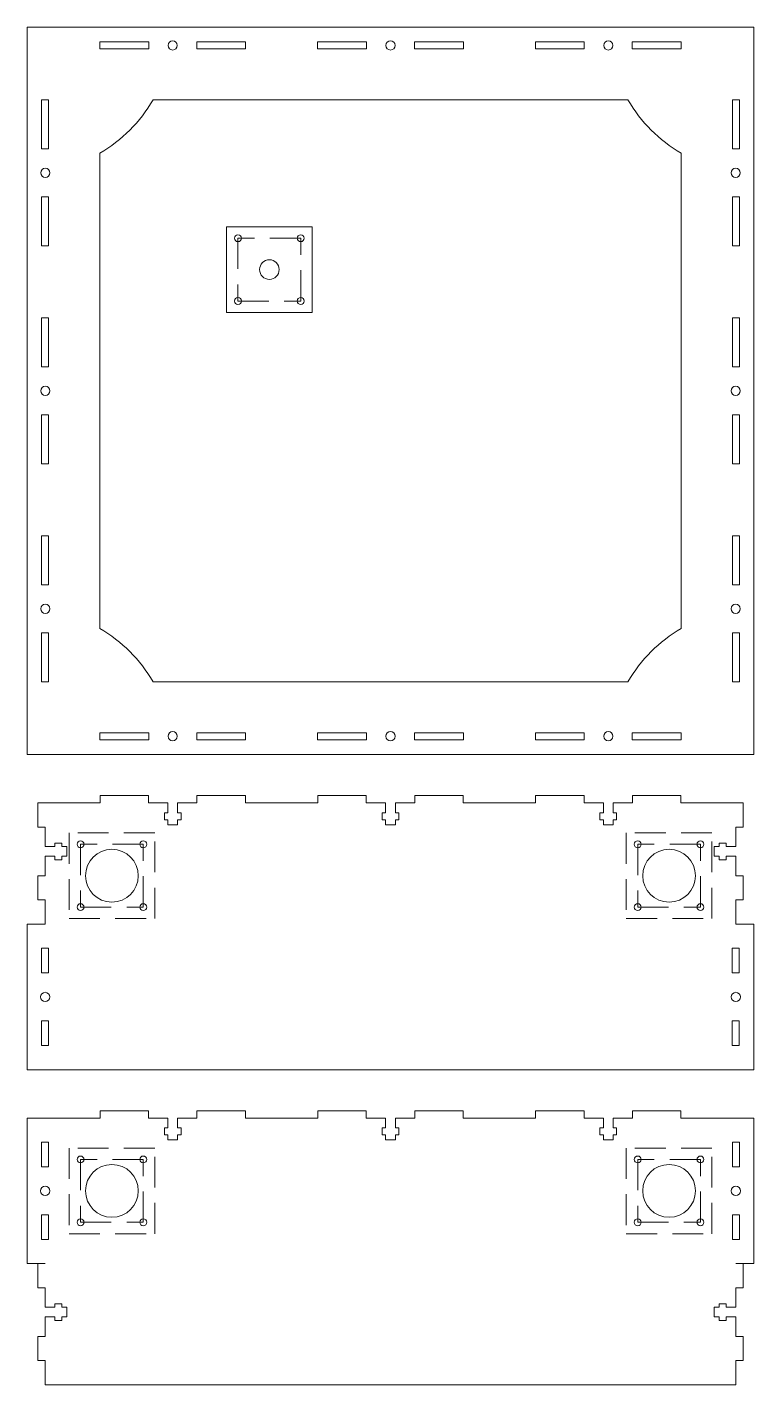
# Model space of a CAD drawing. Header units: millimetres. Extents: x 0 to 300, y -260 to 300.
import ezdxf

# ---------------------------------------------------------------- set-up
doc = ezdxf.new("R2010")
doc.units = ezdxf.units.MM
doc.linetypes.add('DASHED', pattern=[19.05, 12.7, -6.35])
doc.layers.get('0').update_dxf_attribs({"linetype": 'CONTINUOUS', "lineweight": 0, "true_color": 0x000000})
for name, color, linetype, lineweight, true_color in [('basic_mount', 7, 'CONTINUOUS', 0, 0x000000), ('catbox_rear', 7, 'CONTINUOUS', 0, 0x000000), ('catbox_side', 7, 'CONTINUOUS', 0, 0x000000), ('catbox_top', 7, 'CONTINUOUS', 0, 0x000000), ('fitting_protos', 7, 'CONTINUOUS', 0, 0x000000), ('nema14_guides', 3, 'DASHED', 0, 0x00ff00), ('nema14_holes', 7, 'CONTINUOUS', 0, 0x000000)]:
    doc.layers.add(name, color=color, linetype=linetype, lineweight=lineweight, true_color=true_color)

# ---------------------------------------------------------------- blocks, each defined once
blk = doc.blocks.new('tabs')
at = {"layer": 'fitting_protos'}
for p, q in [((-30, 0), (-30, 3.075)), ((-30, 3.075), (-10, 3.075)), ((-10, 3.075), (-10, 0)), ((-10, 0), (-2, 0)), ((-2, 0), (-2, -4)), ((2, 0), (10, 0)), ((2, -4), (2, 0)), ((10, 0), (10, 3.075)), ((10, 3.075), (30, 3.075)), ((30, 3.075), (30, 0)), ((-3.44, -4), (-3.44, -6.9)), ((-2, -4), (-3.44, -4)), ((3.44, -4), (2, -4)), ((3.44, -6.9), (3.44, -4)), ((-3.44, -6.9), (-2, -6.9)), ((-2, -6.9), (-2, -9)), ((-2, -9), (2, -9)), ((2, -9), (2, -6.9)), ((2, -6.9), (3.44, -6.9))]:
    blk.add_line(p, q, dxfattribs=at)
blk = doc.blocks.new('short_tab')
for p, q in [((-20, 0), (-20, 3.075)), ((-20, 3.075), (-10, 3.075)), ((-10, 3.075), (-10, 0)), ((-10, 0), (-2, 0)), ((-2, 0), (-2, -4)), ((2, 0), (10, 0)), ((2, -4), (2, 0)), ((10, 0), (10, 3.075)), ((10, 3.075), (20, 3.075)), ((20, 3.075), (20, 0)), ((-3.44, -4), (-3.44, -6.9)), ((-2, -4), (-3.44, -4)), ((3.44, -4), (2, -4)), ((3.44, -6.9), (3.44, -4)), ((-3.44, -6.9), (-2, -6.9)), ((-2, -6.9), (-2, -9)), ((-2, -9), (2, -9)), ((2, -9), (2, -6.9)), ((2, -6.9), (3.44, -6.9))]:
    blk.add_line(p, q)
blk = doc.blocks.new('short_slots')
for p, q in [((-20.1, 1.3425), (-9.9, 1.3425)), ((-20.1, -1.5325), (-20.1, 1.3425)), ((-9.9, 1.3425), (-9.9, -1.5325)), ((9.9, -1.5325), (9.9, 1.3425)), ((9.9, 1.3425), (20.1, 1.3425)), ((20.1, 1.3425), (20.1, -1.5325)), ((-9.9, -1.5325), (-20.1, -1.5325)), ((20.1, -1.5325), (9.9, -1.5325))]:
    blk.add_line(p, q)
blk.add_circle((0, 0), 1.9)
blk = doc.blocks.new('nema14_holes')
at = {"layer": 'nema14_guides'}
for p, q in [((17.653, 17.653), (-17.653, 17.653)), ((-17.653, 17.653), (-17.653, -17.653)), ((17.653, -17.653), (17.653, 17.653)), ((12.955, 12.955), (-12.955, 12.955)), ((-12.955, 12.955), (-12.955, -12.955)), ((12.955, -12.955), (12.955, 12.955)), ((-12.955, -12.955), (12.955, -12.955)), ((-17.653, -17.653), (17.653, -17.653))]:
    blk.add_line(p, q, dxfattribs=at)
at = {"layer": 'nema14_holes'}
for centre in [(-12.955, 12.955), (12.955, 12.955), (-12.955, -12.955), (12.955, -12.955)]:
    blk.add_circle(centre, 1.422, dxfattribs=at)

msp = doc.modelspace()

# ---------------------------------------------------------------- linework, layer by layer
at = {"layer": 'basic_mount'}
for p, q in [((82.347, 217.653), (117.653, 217.653)), ((82.347, 182.347), (82.347, 217.653)), ((117.653, 217.653), (117.653, 182.347)), ((117.653, 182.347), (82.347, 182.347))]:
    msp.add_line(p, q, dxfattribs=at)
msp.add_circle((100, 200), 4.05, dxfattribs=at)
at = {"layer": 'catbox_rear'}
for p, q in [((7.4375, -20), (30.1, -20)), ((120, -20), (90.1, -20)), ((209.9, -20), (180, -20)), ((292.5625, -20), (269.9, -20)), ((7.4375, -60), (7.4375, -70)), ((292.5625, -70), (292.5625, -60)), ((7.4375, -70), (0, -70)), ((0, -70), (0, -130)), ((300, -70), (292.5625, -70)), ((300, -130), (300, -70)), ((0, -130), (300, -130))]:
    msp.add_line(p, q, dxfattribs=at)
for centre in [(35, -50), (265, -50)]:
    msp.add_circle(centre, 10.9, dxfattribs=at)
at = {"layer": 'catbox_side'}
for p, q in [((0, -150), (30.1, -150)), ((0, -150), (0, -210)), ((120, -150), (90.1, -150)), ((209.9, -150), (180, -150)), ((300, -150), (269.9, -150)), ((300, -150), (300, -210)), ((0, -210), (4.3625, -210)), ((300, -210), (295.6375, -210)), ((7.4375, -250), (7.4375, -260)), ((292.5625, -250), (292.5625, -260)), ((7.4375, -260), (292.5625, -260))]:
    msp.add_line(p, q, dxfattribs=at)
for centre in [(35, -180), (265, -180)]:
    msp.add_circle(centre, 10.9, dxfattribs=at)
at = {"layer": 'catbox_top'}
for p, q in [((300, 300), (0, 300)), ((0, 300), (0, 0)), ((300, 0), (300, 300)), ((30, 291.125), (30, 294)), ((30, 294), (50.2, 294)), ((50.2, 294), (50.2, 291.125)), ((70, 291.125), (70, 294)), ((70, 294), (90.2, 294)), ((90.2, 294), (90.2, 291.125)), ((119.9, 291.125), (119.9, 294)), ((119.9, 294), (140.1, 294)), ((140.1, 294), (140.1, 291.125)), ((159.9, 291.125), (159.9, 294)), ((159.9, 294), (180.1, 294)), ((180.1, 294), (180.1, 291.125)), ((209.8, 291.125), (209.8, 294)), ((209.8, 294), (230, 294)), ((230, 294), (230, 291.125)), ((249.8, 291.125), (249.8, 294)), ((249.8, 294), (270, 294)), ((270, 294), (270, 291.125)), ((50.2, 291.125), (30, 291.125)), ((90.2, 291.125), (70, 291.125)), ((140.1, 291.125), (119.9, 291.125)), ((180.1, 291.125), (159.9, 291.125)), ((230, 291.125), (209.8, 291.125)), ((270, 291.125), (249.8, 291.125)), ((8.875, 270), (6, 270)), ((6, 270), (6, 249.8)), ((8.875, 249.8), (8.875, 270)), ((248.0385, 270), (51.9615, 270)), ((291.125, 270), (291.125, 249.8)), ((294, 270), (291.125, 270)), ((294, 249.8), (294, 270)), ((6, 249.8), (8.875, 249.8)), ((30, 248.0385), (30, 51.9615)), ((270, 51.9615), (270, 248.0385)), ((291.125, 249.8), (294, 249.8)), ((8.875, 230), (6, 230)), ((6, 230), (6, 209.8)), ((8.875, 209.8), (8.875, 230)), ((291.125, 230), (291.125, 209.8)), ((294, 230), (291.125, 230)), ((294, 209.8), (294, 230)), ((6, 209.8), (8.875, 209.8)), ((291.125, 209.8), (294, 209.8)), ((8.875, 180.1), (6, 180.1)), ((6, 180.1), (6, 159.9)), ((8.875, 159.9), (8.875, 180.1)), ((291.125, 180.1), (291.125, 159.9)), ((294, 180.1), (291.125, 180.1)), ((294, 159.9), (294, 180.1)), ((6, 159.9), (8.875, 159.9)), ((291.125, 159.9), (294, 159.9)), ((8.875, 140.1), (6, 140.1)), ((6, 140.1), (6, 119.9)), ((8.875, 119.9), (8.875, 140.1)), ((291.125, 140.1), (291.125, 119.9)), ((294, 140.1), (291.125, 140.1)), ((294, 119.9), (294, 140.1)), ((6, 119.9), (8.875, 119.9)), ((291.125, 119.9), (294, 119.9)), ((8.875, 90.2), (6, 90.2)), ((6, 90.2), (6, 70)), ((8.875, 70), (8.875, 90.2)), ((291.125, 90.2), (291.125, 70)), ((294, 90.2), (291.125, 90.2)), ((294, 70), (294, 90.2)), ((6, 70), (8.875, 70)), ((291.125, 70), (294, 70)), ((8.875, 50.2), (6, 50.2)), ((6, 50.2), (6, 30)), ((8.875, 30), (8.875, 50.2)), ((291.125, 50.2), (291.125, 30)), ((294, 50.2), (291.125, 50.2)), ((294, 30), (294, 50.2)), ((6, 30), (8.875, 30)), ((51.9615, 30), (248.0385, 30)), ((291.125, 30), (294, 30)), ((30, 8.875), (50.2, 8.875)), ((30, 6), (30, 8.875)), ((50.2, 6), (30, 6)), ((50.2, 8.875), (50.2, 6)), ((70, 8.875), (90.2, 8.875)), ((70, 6), (70, 8.875)), ((90.2, 6), (70, 6)), ((90.2, 8.875), (90.2, 6)), ((119.9, 8.875), (140.1, 8.875)), ((119.9, 6), (119.9, 8.875)), ((140.1, 6), (119.9, 6)), ((140.1, 8.875), (140.1, 6)), ((159.9, 8.875), (180.1, 8.875)), ((159.9, 6), (159.9, 8.875)), ((180.1, 6), (159.9, 6)), ((180.1, 8.875), (180.1, 6)), ((209.8, 8.875), (230, 8.875)), ((209.8, 6), (209.8, 8.875)), ((230, 6), (209.8, 6)), ((230, 8.875), (230, 6)), ((249.8, 8.875), (270, 8.875)), ((249.8, 6), (249.8, 8.875)), ((270, 6), (249.8, 6)), ((270, 8.875), (270, 6)), ((0, 0), (300, 0))]:
    msp.add_line(p, q, dxfattribs=at)
for centre in [(60.1, 292.4675), (150, 292.4675), (239.9, 292.4675), (7.5325, 239.9), (292.4675, 239.9), (7.5325, 150), (292.4675, 150), (7.5325, 60.1), (292.4675, 60.1), (60.1, 7.5325), (150, 7.5325), (239.9, 7.5325)]:
    msp.add_circle(centre, 1.9, dxfattribs=at)
for centre, start, end in [((0, 300), 300, 330), ((300, 300), 210, 240), ((0, 0), 30, 60), ((300, 0), 120, 150)]:
    msp.add_arc(centre, 60, start, end, dxfattribs=at)

# ---------------------------------------------------------------- block references
at = {"layer": 'basic_mount'}
msp.add_blockref('nema14_holes', (100, 200), dxfattribs=at)
at = {"layer": 'catbox_rear'}
for name, p, rotation in [('short_tab', (7.4375, -40), 90), ('short_tab', (292.5625, -40), 270), ('short_slots', (7.4375, -100), 270), ('short_slots', (292.5625, -100), 270)]:
    msp.add_blockref(name, p, dxfattribs=dict(at, rotation=rotation))
for p in [(60.1, -20), (150, -20), (239.9, -20)]:
    msp.add_blockref('tabs', p, dxfattribs=at)
at = {"layer": 'catbox_side'}
for name, p in [('tabs', (60.1, -150)), ('tabs', (150, -150)), ('tabs', (239.9, -150)), ('nema14_holes', (35, -180)), ('nema14_holes', (265, -180))]:
    msp.add_blockref(name, p, dxfattribs=at)
for name, p, rotation in [('short_slots', (7.4375, -180), 270), ('short_tab', (7.4375, -230), 90)]:
    msp.add_blockref(name, p, dxfattribs=dict(at, rotation=rotation))
at = {"layer": 'catbox_side', "yscale": -1}
for name, p, rotation in [('short_slots', (292.5625, -180), 270), ('short_tab', (292.5625, -230), 89.99999999999999)]:
    msp.add_blockref(name, p, dxfattribs=dict(at, rotation=rotation))
at = {"layer": 'nema14_holes'}
for p in [(35, -50), (265, -50)]:
    msp.add_blockref('nema14_holes', p, dxfattribs=at)

doc.saveas('drawing.dxf')
